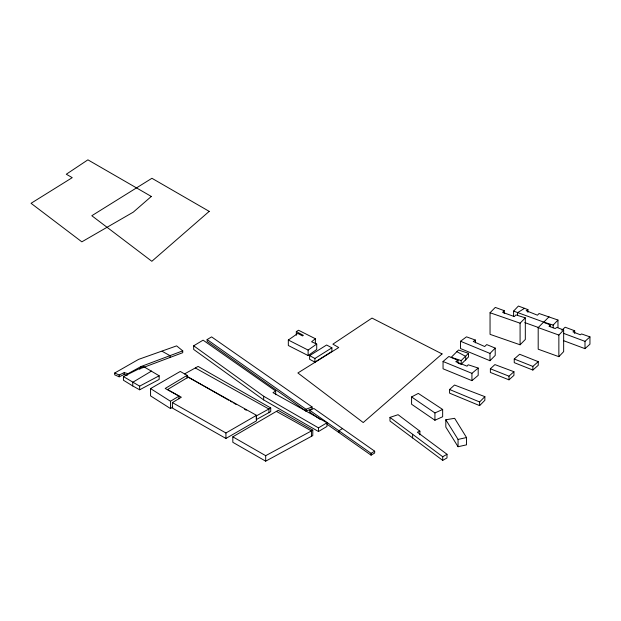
<?xml version="1.0" encoding="UTF-8"?>
<svg xmlns="http://www.w3.org/2000/svg" width="621" height="621" viewBox="0 0 621 621"><rect width="100%" height="100%" fill="white"/><g stroke="black" fill="none" stroke-linecap="round" stroke-linejoin="round"><path stroke-width="0.93" d="M550.175 324.853L549.011 326.266L555.166 328.532L556.921 327.438L563.658 330.015L563.658 351.626L558.861 356.671L538.19 349.204L538.19 327.601L543.429 322.276L550.175 324.853L550.175 326.731M461.201 360.591L451.242 357.3L458.515 350.019L468.482 353.302L461.201 360.591L461.201 364.24L458.484 363.339M461.201 364.24L468.482 356.959L468.482 353.302M504.221 310.663L502.622 312.347L514.343 316.57L515.95 314.886L525.319 317.859L525.319 339.462L520.087 344.787L490.047 334.346L490.047 312.743L495.286 307.418L504.221 310.663L504.221 313.481M513.598 316.57L513.598 311.09L518.403 306.044L527.928 309.6L527.928 312.34M553.164 327.834L553.164 325.094L557.968 320.04L539.067 313.512L537.46 315.196L526.173 310.694L527.928 309.6M558.861 356.671L558.861 335.068L563.658 330.015M475.43 340.083L466.495 336.838L460.518 341.263L460.518 348.56L489.985 360.723L489.985 353.427L495.224 348.102L486.717 344.577L484.683 346.541L473.249 341.449L475.43 340.083L475.43 342.823M520.087 344.787L520.087 323.184L525.319 317.859M489.985 360.723L495.224 355.398L495.224 348.102M513.598 311.09L543.786 322.12L549.026 316.795M479.622 405.622L479.622 401.973L484.861 396.648L454.518 385.028L449.573 389.491L449.573 393.147L479.622 405.622L484.861 400.297L484.861 396.648M490.373 368.789L494.89 364.597L513.94 371.715L513.94 375.371L508.995 379.835L490.373 372.437L490.373 368.789L508.995 376.179L513.94 371.715M563.394 340.603L584.998 348.653L584.998 341.348L589.95 336.885L581.598 333.951L580.286 334.773L572.958 331.878L574.704 330.783L574.704 333.524M584.998 348.653L589.95 344.189L589.95 336.885M514.242 359.008L519.63 354.265L538.244 361.663L538.244 365.311L532.857 370.046L514.242 362.656L514.242 359.008L532.857 366.398L538.244 361.663M561.811 330.186L565.18 327.22L574.704 330.783M457.964 360.312L455.783 361.678L467.07 366.18L468.226 364.768L478.193 368.059L478.193 375.356L471.929 380.642L443.052 368.789L443.052 361.492L448.874 356.477L457.964 360.312L457.964 363.052M471.929 380.642L471.929 373.345L478.193 368.059M296.326 331.614L298.515 330.24L315.375 338.732L311.587 341.783L316.718 344.011L316.718 349.491L308.125 355.561L288.323 345.509L288.323 340.029L297.801 333.415L302.489 335.914L303.366 335.371L296.326 331.614L296.326 335.262M308.125 355.561L308.125 350.081L316.718 344.011M309.623 355.654L326.615 345.004L331.893 347.822L331.893 351.47L314.901 362.121L309.623 359.303L309.623 355.654L314.901 358.472L331.893 347.822M524.559 308.311L517.557 312.697L517.557 315.437M151.571 371.032L132.754 382.303L132.754 385.952L139.647 389.794L159.162 379.431L159.162 375.783L143.529 366.545L123.439 376.582L123.439 380.238L132.754 385.952M275.685 391.036L272.999 392.651L326.988 422.777L326.988 426.425L318.48 431.525L263.661 399.901L193.682 349.452L193.682 345.796L203.09 340.161L275.685 391.036L275.685 394.692M207.119 339.571L211.598 336.892L312.076 406.949L312.076 408.773L306.006 411.086L207.119 341.403L207.119 339.571L306.006 409.262L306.006 411.086M184.484 373.951L198.099 366.413L270.725 407.966L270.725 411.614L256.263 419.617L256.263 415.969L270.725 407.966M172.785 407.159L170.464 408.548L150.561 395.887L150.561 388.583L180.253 371.459L187.146 375.309L165.194 388.459L178.98 396.151L178.98 398.884M170.464 408.548L170.464 401.244L178.98 396.151M172.382 402.587L181.34 397.223L167.561 389.53L188.163 377.18L256.512 415.317L256.512 420.797L225.928 438.457L172.382 408.067L172.382 402.587L225.928 432.984L256.512 415.317M276.399 411.381L278.192 410.31L312.782 430.128L312.782 435.6L265.687 461.162L232.821 442.299L232.821 436.827L276.399 411.381L311.439 430.927L312.782 430.128M318.48 431.525L318.48 427.869L326.988 422.777M342.513 428.591L338.926 430.741L338.926 432.565L371.086 455.17L374.673 453.019L374.673 451.195L313.931 408.502L309.77 410.326L309.77 412.15L320.017 419.322M371.086 455.17L371.086 453.346L374.673 451.195M447.004 454.277L447.004 457.933L442.734 460.394L442.734 456.745L447.004 454.277L417.39 432.239L419.874 431.16L419.874 434.809M127.235 375.301L124.223 374.447L119.17 376.815L114.699 374.843L114.699 373.011L138.568 359.38L176.62 345.881L182.745 350.857L182.745 352.681L142.015 367.989M182.745 350.857L141.107 366.499L127.988 373.695L124.223 372.623L119.17 374.991L114.699 373.011M139.469 369.223L141.107 368.323L141.107 366.499M232.821 436.827L265.687 455.682L311.439 430.927L311.439 436.408M123.439 376.582L139.647 386.146L159.162 375.783M411.583 396.935L418.298 393.411L442.657 409.456L442.657 416.753L434.925 420.246L411.583 404.24L411.583 396.935L434.925 412.942L434.925 420.246M434.925 412.942L442.657 409.456M306.006 409.262L312.076 406.949M442.734 460.394L389.98 421.038L389.98 417.39L398.084 414.696L419.874 431.16M445.816 419.773L458.057 439.42L466.526 437.541L466.526 444.846L458.057 446.724L445.816 427.077L445.816 419.773L454.634 418.313L466.526 437.541M543.786 322.12L553.164 325.094M490.047 312.743L520.087 323.184M524.792 322.602L538.36 327.477M538.19 327.601L558.861 335.068M563.394 333.298L584.998 341.348M443.052 361.492L471.929 373.345M460.518 341.263L489.985 353.427M449.573 389.491L479.622 401.973M288.323 340.029L308.125 350.081M456.916 351.703L465.719 356.4L465.719 360.048M195.413 368.02L268.932 409.037L268.932 412.693M162.104 351.261L170.146 355.748L170.146 357.572M186.983 376.318L228.714 400.203M230.383 401.158L232.052 402.113M233.721 403.068L236.228 404.504M244.573 409.278L246.242 410.233M193.682 345.796L263.661 396.252L318.48 427.869M150.561 388.583L170.464 401.244M309.77 410.326L371.086 453.346M327.104 424.29L338.926 432.565M389.98 417.39L442.734 456.745M557.968 320.04L557.968 327.345M532.857 366.398L532.857 370.046M508.995 376.179L508.995 379.835M458.057 439.42L458.057 446.724M412.623 434.304L412.623 437.952M315.375 338.732L315.375 343.297M314.901 358.472L314.901 362.121M265.687 455.682L265.687 461.162M263.661 396.252L263.661 399.901M225.928 432.984L225.928 438.457M187.146 375.309L187.146 378.042M139.647 386.146L139.647 389.794M124.223 372.623L124.223 374.447M119.17 374.991L119.17 376.815M151.314 196.453L133.282 212.141L81.84 241.841L31.05 203.3L72.23 177.66L66.3 174.229L87.903 159.838L151.314 196.453M209.207 211.365L151.842 261.286L91.807 215.728L151.92 178.289L209.207 211.365M442.067 353.931L363.223 422.544L297.878 372.965L338.732 347.519L332.895 344.143L372.01 318.084L442.067 353.931"/></g></svg>
